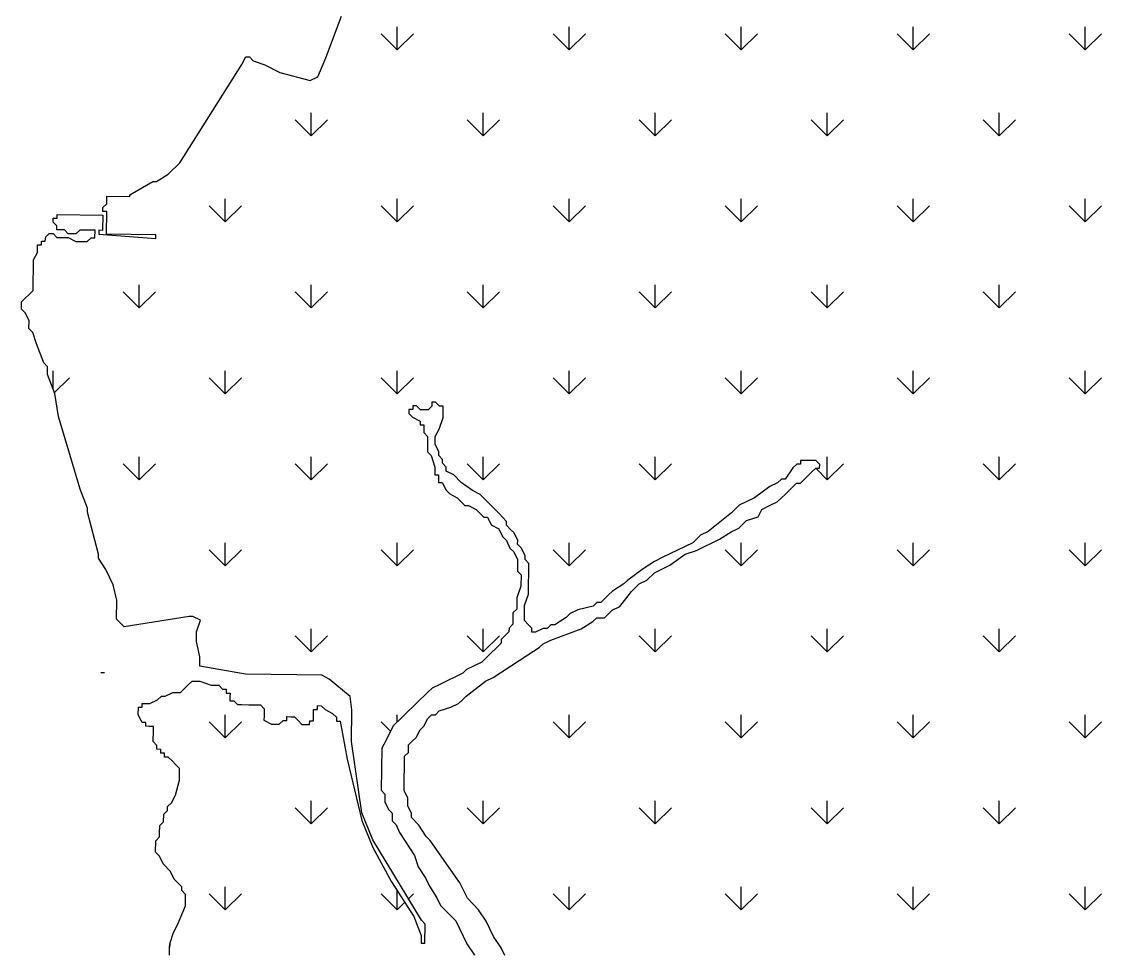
# Model space of a CAD drawing. Header units: metres. Extents: x 266558 to 272991, y 2129469 to 2134388.
# Drawn here: x 269644 to 270772, y 2131063 to 2132032 of the extents above; entities that cross this region are included whole.
import ezdxf

# ---------------------------------------------------------------- set-up
doc = ezdxf.new("R2010")
doc.units = ezdxf.units.M
doc.layers.add('MANGROOVES', color=112, linetype='Continuous')

msp = doc.modelspace()

# ---------------------------------------------------------------- linework, layer by layer
at = {"layer": 'MANGROOVES'}
for p, q in [((269961.7, 2131994.1, 3), (269978.1, 2132037.6, 3)), ((269809.1, 2131884.6, 3), (269874.1, 2131987.2, 3)), ((269874.1, 2131987.2, 3), (269878.1, 2131995.1, 3)), ((269878.1, 2131995.1, 3), (269882.1, 2131995.1, 3)), ((269882.1, 2131995.1, 3), (269886, 2131991.1, 3)), ((269886, 2131991.1, 3), (269897.9, 2131986.9, 3)), ((269897.9, 2131986.9, 3), (269913.7, 2131978.8, 3)), ((269953.5, 2131974.3, 3), (269961.7, 2131994.1, 3)), ((269913.7, 2131978.8, 3), (269945.5, 2131970.4, 3)), ((269945.5, 2131970.4, 3), (269953.5, 2131974.3, 3)), ((269797, 2131872.8, 3), (269809.1, 2131884.6, 3)), ((269757, 2131851.1, 3), (269781, 2131865.1, 3)), ((269781, 2131865.1, 3), (269785, 2131865, 3)), ((269785, 2131865, 3), (269797, 2131872.8, 3)), ((269756.9, 2131849.5, 3), (269757, 2131851.1, 3)), ((269728.9, 2131837.9, 3), (269733, 2131841.8, 3)), ((269733, 2131841.8, 3), (269733.1, 2131849.8, 3)), ((269733.1, 2131849.8, 3), (269756.9, 2131849.5, 3)), ((269681.1, 2131826.6, 3), (269681.1, 2131830.5, 3)), ((269681.1, 2131830.5, 3), (269728.8, 2131829.9, 3)), ((269728.8, 2131829.9, 3), (269728.6, 2131814, 3)), ((269728.9, 2131833.9, 3), (269728.9, 2131837.9, 3)), ((269732.9, 2131833.9, 3), (269728.9, 2131833.9, 3)), ((269732.6, 2131810, 3), (269732.9, 2131833.9, 3)), ((269677, 2131822.6, 3), (269677.1, 2131826.6, 3)), ((269681, 2131818.6, 3), (269677, 2131822.6, 3)), ((269677.1, 2131826.6, 3), (269681.1, 2131826.6, 3)), ((269680.9, 2131814.6, 3), (269681, 2131818.6, 3)), ((269668.8, 2131802.9, 3), (269669.3, 2131807.3, 3)), ((269669.3, 2131807.3, 3), (269672.9, 2131810.8, 3)), ((269672.9, 2131810.8, 3), (269676.9, 2131810.7, 3)), ((269676.9, 2131810.7, 3), (269680.8, 2131806.7, 3)), ((269680.8, 2131806.7, 3), (269692.7, 2131806.5, 3)), ((269688.9, 2131814.5, 3), (269680.9, 2131814.6, 3)), ((269692.8, 2131810.5, 3), (269688.9, 2131814.5, 3)), ((269692.7, 2131806.5, 3), (269700.6, 2131802.4, 3)), ((269700.7, 2131810.4, 3), (269692.8, 2131810.5, 3)), ((269704.8, 2131814.3, 3), (269700.7, 2131810.4, 3)), ((269720.7, 2131814.1, 3), (269704.8, 2131814.3, 3)), ((269712.6, 2131802.3, 3), (269716.6, 2131806.2, 3)), ((269716.6, 2131806.2, 3), (269720.6, 2131806.2, 3)), ((269720.6, 2131806.2, 3), (269720.7, 2131814.1, 3)), ((269724.7, 2131814.1, 3), (269724.6, 2131810.1, 3)), ((269724.6, 2131810.1, 3), (269784.2, 2131805.4, 3)), ((269728.6, 2131814, 3), (269724.7, 2131814.1, 3)), ((269784.3, 2131809.3, 3), (269732.6, 2131810, 3)), ((269784.2, 2131805.4, 3), (269784.3, 2131809.3, 3)), ((269660.7, 2131791, 3), (269660.8, 2131799, 3)), ((269660.8, 2131799, 3), (269664.8, 2131798.9, 3)), ((269664.8, 2131798.9, 3), (269664.8, 2131802.9, 3)), ((269664.8, 2131802.9, 3), (269668.8, 2131802.9, 3)), ((269700.6, 2131802.4, 3), (269712.6, 2131802.3, 3)), ((269656.2, 2131751.3, 3), (269656.6, 2131783.1, 3)), ((269656.6, 2131783.1, 3), (269660.7, 2131791, 3)), ((269644.1, 2131739.5, 3), (269656.2, 2131751.3, 3)), ((269644, 2131731.6, 3), (269644.1, 2131739.5, 3)), ((269648, 2131727.5, 3), (269644, 2131731.6, 3)), ((269651.8, 2131719.5, 3), (269648, 2131727.5, 3)), ((269651.7, 2131711.6, 3), (269651.8, 2131719.5, 3)), ((269655.7, 2131707.5, 3), (269651.7, 2131711.6, 3)), ((269659.5, 2131695.5, 3), (269655.7, 2131707.5, 3)), ((269667.2, 2131675.6, 3), (269659.5, 2131695.5, 3)), ((269671.1, 2131671.5, 3), (269667.2, 2131675.6, 3)), ((269671, 2131663.6, 3), (269671.1, 2131671.5, 3)), ((269678.7, 2131643.6, 3), (269671, 2131663.6, 3)), ((269682.4, 2131619.7, 3), (269678.7, 2131643.6, 3)), ((270048.5, 2131626.9, 3), (270048.4, 2131622.9, 3)), ((270052.4, 2131626.9, 3), (270048.5, 2131626.9, 3)), ((270052.5, 2131630.8, 3), (270052.4, 2131626.9, 3)), ((270056.5, 2131630.8, 3), (270052.5, 2131630.8, 3)), ((270060.4, 2131626.8, 3), (270056.5, 2131630.8, 3)), ((270068.4, 2131626.7, 3), (270060.4, 2131626.8, 3)), ((270072.4, 2131630.6, 3), (270068.4, 2131626.7, 3)), ((270076.4, 2131634.5, 3), (270072.4, 2131634.6, 3)), ((270072.4, 2131634.6, 3), (270072.4, 2131630.6, 3)), ((270080.3, 2131630.5, 3), (270076.4, 2131634.5, 3)), ((270084.3, 2131630.4, 3), (270080.3, 2131630.5, 3)), ((270084.2, 2131618.5, 3), (270084.3, 2131630.4, 3)), ((269705.3, 2131543.8, 3), (269682.4, 2131619.7, 3)), ((270048.4, 2131622.9, 3), (270052.3, 2131618.9, 3)), ((270052.3, 2131618.9, 3), (270060.2, 2131614.8, 3)), ((270060.2, 2131614.8, 3), (270060.2, 2131610.8, 3)), ((270080, 2131606.6, 3), (270084.2, 2131618.5, 3)), ((270060.2, 2131610.8, 3), (270064.2, 2131610.8, 3)), ((270064.2, 2131610.8, 3), (270064.1, 2131602.8, 3)), ((270064.1, 2131602.8, 3), (270068, 2131598.8, 3)), ((270076, 2131598.7, 3), (270080, 2131606.6, 3)), ((270068, 2131598.8, 3), (270067.8, 2131582.9, 3)), ((270075.9, 2131590.7, 3), (270076, 2131598.7, 3)), ((270067.8, 2131582.9, 3), (270071.7, 2131578.9, 3)), ((270079.7, 2131582.7, 3), (270075.9, 2131590.7, 3)), ((270079.7, 2131578.8, 3), (270079.7, 2131582.7, 3)), ((270071.7, 2131578.9, 3), (270075.5, 2131566.9, 3)), ((270083.6, 2131574.7, 3), (270079.7, 2131578.8, 3)), ((270083.6, 2131570.8, 3), (270083.6, 2131574.7, 3)), ((270087.5, 2131566.7, 3), (270083.6, 2131570.8, 3)), ((270453.5, 2131570, 3), (270449.5, 2131566.1, 3)), ((270457.5, 2131569.9, 3), (270453.5, 2131570, 3)), ((270473.5, 2131573.7, 3), (270457.5, 2131573.9, 3)), ((270457.5, 2131573.9, 3), (270457.5, 2131569.9, 3)), ((270477.4, 2131569.7, 3), (270473.5, 2131573.7, 3)), ((270477.3, 2131565.7, 3), (270477.4, 2131569.7, 3)), ((270075.5, 2131566.9, 3), (270075.4, 2131558.9, 3)), ((270075.4, 2131558.9, 3), (270079.4, 2131558.9, 3)), ((270079.4, 2131558.9, 3), (270079.3, 2131550.9, 3)), ((270087.4, 2131562.7, 3), (270087.5, 2131566.7, 3)), ((270095.3, 2131558.7, 3), (270087.4, 2131562.7, 3)), ((270103.2, 2131550.6, 3), (270095.3, 2131558.7, 3)), ((270449.5, 2131566.1, 3), (270441.4, 2131554.2, 3)), ((270457.2, 2131550.1, 3), (270469.3, 2131561.8, 3)), ((270469.3, 2131561.8, 3), (270473.4, 2131565.8, 3)), ((270473.4, 2131565.8, 3), (270477.3, 2131565.7, 3)), ((270079.3, 2131550.9, 3), (270083.3, 2131550.9, 3)), ((270083.3, 2131550.9, 3), (270087.2, 2131542.9, 3)), ((270115, 2131542.5, 3), (270103.2, 2131550.6, 3)), ((270425.4, 2131546.5, 3), (270409.3, 2131534.8, 3)), ((270433.4, 2131550.4, 3), (270425.4, 2131546.5, 3)), ((270437.4, 2131554.3, 3), (270433.4, 2131550.4, 3)), ((270441.4, 2131554.2, 3), (270437.4, 2131554.3, 3)), ((270441.2, 2131538.3, 3), (270453.3, 2131550.1, 3)), ((270453.3, 2131550.1, 3), (270457.2, 2131550.1, 3)), ((269713, 2131523.8, 3), (269705.3, 2131543.8, 3)), ((270087.2, 2131542.9, 3), (270091.1, 2131538.8, 3)), ((270091.1, 2131538.8, 3), (270099, 2131534.7, 3)), ((270099, 2131534.7, 3), (270106.9, 2131526.7, 3)), ((270122.9, 2131538.4, 3), (270115, 2131542.5, 3)), ((270134.7, 2131526.3, 3), (270122.9, 2131538.4, 3)), ((270409.3, 2131534.8, 3), (270393.3, 2131527, 3)), ((270433.1, 2131530.5, 3), (270441.2, 2131538.3, 3)), ((269712.9, 2131519.8, 3), (269713, 2131523.8, 3)), ((270106.9, 2131526.7, 3), (270110.8, 2131526.6, 3)), ((270110.8, 2131526.6, 3), (270118.7, 2131522.6, 3)), ((270142.6, 2131518.3, 3), (270134.7, 2131526.3, 3)), ((270393.3, 2131527, 3), (270385.2, 2131519.1, 3)), ((270417.1, 2131522.7, 3), (270425.1, 2131526.6, 3)), ((270425.1, 2131526.6, 3), (270433.1, 2131530.5, 3)), ((269724.3, 2131475.9, 3), (269712.9, 2131519.8, 3)), ((270118.7, 2131522.6, 3), (270122.7, 2131518.5, 3)), ((270122.7, 2131518.5, 3), (270126.6, 2131514.5, 3)), ((270126.6, 2131514.5, 3), (270130.6, 2131514.4, 3)), ((270130.6, 2131514.4, 3), (270134.4, 2131506.4, 3)), ((270146.5, 2131514.2, 3), (270142.6, 2131518.3, 3)), ((270150.4, 2131510.2, 3), (270146.5, 2131514.2, 3)), ((270385.2, 2131519.1, 3), (270361.1, 2131499.6, 3)), ((270401, 2131511, 3), (270413, 2131514.8, 3)), ((270413, 2131514.8, 3), (270417.1, 2131522.7, 3)), ((270134.4, 2131506.4, 3), (270142.4, 2131502.4, 3)), ((270142.4, 2131502.4, 3), (270146.2, 2131494.4, 3)), ((270150.4, 2131506.2, 3), (270150.4, 2131510.2, 3)), ((270154.3, 2131502.2, 3), (270150.4, 2131506.2, 3)), ((270158.2, 2131498.2, 3), (270154.3, 2131502.2, 3)), ((270385, 2131499.3, 3), (270393, 2131503.1, 3)), ((270393, 2131503.1, 3), (270401, 2131511, 3)), ((270146.2, 2131494.4, 3), (270150.2, 2131490.3, 3)), ((270150.2, 2131490.3, 3), (270154, 2131482.3, 3)), ((270162.1, 2131490.2, 3), (270158.2, 2131498.2, 3)), ((270162, 2131486.2, 3), (270162.1, 2131490.2, 3)), ((270353.1, 2131495.7, 3), (270345.1, 2131487.8, 3)), ((270348.9, 2131479.8, 3), (270372.9, 2131491.5, 3)), ((270361.1, 2131499.6, 3), (270353.1, 2131495.7, 3)), ((270372.9, 2131491.5, 3), (270385, 2131499.3, 3)), ((270154, 2131482.3, 3), (270158, 2131478.3, 3)), ((270166, 2131482.2, 3), (270162, 2131486.2, 3)), ((270169.8, 2131474.2, 3), (270166, 2131482.2, 3)), ((270345.1, 2131487.8, 3), (270313, 2131472.3, 3)), ((270336.9, 2131476, 3), (270348.9, 2131479.8, 3)), ((269724.3, 2131471.9, 3), (269724.3, 2131475.9, 3)), ((269732.1, 2131459.9, 3), (269724.3, 2131471.9, 3)), ((270158, 2131478.3, 3), (270161.8, 2131470.3, 3)), ((270161.8, 2131470.3, 3), (270161.7, 2131458.3, 3)), ((270169.8, 2131470.2, 3), (270169.8, 2131474.2, 3)), ((270173.7, 2131466.1, 3), (270169.8, 2131470.2, 3)), ((270305, 2131468.4, 3), (270293, 2131460.6, 3)), ((270313, 2131472.3, 3), (270305, 2131468.4, 3)), ((270320.9, 2131464.3, 3), (270336.9, 2131476, 3)), ((269739.8, 2131443.9, 3), (269732.1, 2131459.9, 3)), ((270161.7, 2131458.3, 3), (270165.6, 2131454.3, 3)), ((270173.3, 2131434.3, 3), (270173.7, 2131466.1, 3)), ((270293, 2131460.6, 3), (270276.9, 2131448.9, 3)), ((270296.8, 2131448.7, 3), (270304.9, 2131456.5, 3)), ((270304.9, 2131456.5, 3), (270320.9, 2131464.3, 3)), ((270165.6, 2131454.3, 3), (270165.5, 2131442.4, 3)), ((270272.9, 2131445, 3), (270260.9, 2131437.2, 3)), ((270276.9, 2131448.9, 3), (270272.9, 2131445, 3)), ((270284.8, 2131440.9, 3), (270288.8, 2131444.8, 3)), ((270288.8, 2131444.8, 3), (270296.8, 2131448.7, 3)), ((269743.6, 2131427.9, 3), (269739.8, 2131443.9, 3)), ((270165.5, 2131442.4, 3), (270161.3, 2131430.5, 3)), ((270169.2, 2131422.4, 3), (270173.3, 2131434.3, 3)), ((270260.9, 2131437.2, 3), (270256.8, 2131433.3, 3)), ((270268.6, 2131421.2, 3), (270280.8, 2131436.9, 3)), ((270280.8, 2131436.9, 3), (270284.8, 2131440.9, 3)), ((269743.3, 2131408, 3), (269743.6, 2131427.9, 3)), ((270161.3, 2131430.5, 3), (270161.2, 2131418.6, 3)), ((270169, 2131406.5, 3), (270169.2, 2131422.4, 3)), ((270244.8, 2131425.5, 3), (270240.8, 2131421.5, 3)), ((270248.8, 2131425.4, 3), (270244.8, 2131425.5, 3)), ((270252.8, 2131429.3, 3), (270248.8, 2131425.4, 3)), ((270256.8, 2131433.3, 3), (270252.8, 2131429.3, 3)), ((269818.9, 2131411, 3), (269751.2, 2131399.9, 3)), ((269822.9, 2131411, 3), (269818.9, 2131411, 3)), ((269830.8, 2131406.9, 3), (269822.9, 2131411, 3)), ((270157.1, 2131414.6, 3), (270157, 2131402.7, 3)), ((270161.2, 2131418.6, 3), (270157.1, 2131414.6, 3)), ((270216.8, 2131413.9, 3), (270212.8, 2131409.9, 3)), ((270224.8, 2131417.7, 3), (270216.8, 2131413.9, 3)), ((270240.8, 2131421.5, 3), (270224.8, 2131417.7, 3)), ((270252.6, 2131409.4, 3), (270256.6, 2131413.4, 3)), ((270256.6, 2131413.4, 3), (270260.6, 2131417.3, 3)), ((270260.6, 2131417.3, 3), (270268.6, 2131421.2, 3)), ((269751.2, 2131399.9, 3), (269743.3, 2131408, 3)), ((269826.7, 2131395, 3), (269830.8, 2131406.9, 3)), ((270157, 2131402.7, 3), (270153, 2131398.8, 3)), ((270172.9, 2131402.5, 3), (270169, 2131406.5, 3)), ((270176.8, 2131398.5, 3), (270172.9, 2131402.5, 3)), ((270196.8, 2131402.2, 3), (270192.7, 2131398.3, 3)), ((270200.7, 2131402.1, 3), (270196.8, 2131402.2, 3)), ((270212.8, 2131409.9, 3), (270200.7, 2131402.1, 3)), ((270228.5, 2131397.8, 3), (270240.6, 2131405.6, 3)), ((270240.6, 2131405.6, 3), (270244.6, 2131409.5, 3)), ((270244.6, 2131409.5, 3), (270252.6, 2131409.4, 3)), ((269826.6, 2131384.6, 3), (269826.7, 2131395, 3)), ((270152.9, 2131394.8, 3), (270144.9, 2131386.9, 3)), ((270153, 2131398.8, 3), (270152.9, 2131394.8, 3)), ((270176.8, 2131394.5, 3), (270176.8, 2131398.5, 3)), ((270180.8, 2131394.4, 3), (270176.8, 2131394.5, 3)), ((270188.8, 2131398.3, 3), (270180.8, 2131394.4, 3)), ((270192.7, 2131398.3, 3), (270188.8, 2131398.3, 3)), ((270196.6, 2131386.3, 3), (270228.5, 2131397.8, 3)), ((269830, 2131368.7, 3), (269826.6, 2131384.6, 3)), ((270140.8, 2131379, 3), (270132.7, 2131371.2, 3)), ((270144.8, 2131383, 3), (270140.8, 2131379, 3)), ((270144.9, 2131386.9, 3), (270144.8, 2131383, 3)), ((270172.5, 2131370.7, 3), (270184.5, 2131378.5, 3)), ((270184.5, 2131378.5, 3), (270188.6, 2131382.4, 3)), ((270188.6, 2131382.4, 3), (270196.6, 2131386.3, 3)), ((269830.2, 2131359.1, 3), (269830, 2131368.7, 3)), ((270132.7, 2131371.2, 3), (270124.7, 2131363.3, 3)), ((270136.4, 2131347.3, 3), (270172.5, 2131370.7, 3)), ((269877.8, 2131350.6, 3), (269830.2, 2131359.1, 3)), ((270108.6, 2131355.6, 3), (270104.6, 2131351.6, 3)), ((270124.7, 2131363.3, 3), (270108.6, 2131355.6, 3)), ((269726.7, 2131352.5, 3), (269730.7, 2131352.5, 3)), ((269818, 2131339.4, 3), (269822.1, 2131343.3, 3)), ((269822.1, 2131343.3, 3), (269826, 2131343.3, 3)), ((269826, 2131343.3, 3), (269830, 2131343.2, 3)), ((269830, 2131343.2, 3), (269841.9, 2131339.1, 3)), ((269931.5, 2131349.9, 3), (269877.8, 2131350.6, 3)), ((269957.4, 2131349.6, 3), (269931.5, 2131349.9, 3)), ((269965.3, 2131345.5, 3), (269957.4, 2131349.6, 3)), ((269987, 2131327.3, 3), (269965.3, 2131345.5, 3)), ((270104.6, 2131351.6, 3), (270080.6, 2131340, 3)), ((270108.3, 2131327.7, 3), (270128.4, 2131343.4, 3)), ((270128.4, 2131343.4, 3), (270136.4, 2131347.3, 3)), ((269810, 2131331.5, 3), (269814, 2131335.5, 3)), ((269814, 2131335.5, 3), (269818, 2131339.4, 3)), ((269841.9, 2131339.1, 3), (269849.9, 2131339, 3)), ((269849.9, 2131339, 3), (269853.8, 2131335, 3)), ((269853.8, 2131335, 3), (269857.8, 2131334.9, 3)), ((269857.8, 2131334.9, 3), (269857.7, 2131330.9, 3)), ((270068.6, 2131332.2, 3), (270056.5, 2131320.4, 3)), ((270072.6, 2131336.1, 3), (270068.6, 2131332.2, 3)), ((270080.6, 2131340, 3), (270072.6, 2131336.1, 3)), ((269778, 2131320, 3), (269786, 2131323.9, 3)), ((269786, 2131323.9, 3), (269790, 2131327.8, 3)), ((269790, 2131327.8, 3), (269794, 2131327.8, 3)), ((269794, 2131327.8, 3), (269802, 2131331.6, 3)), ((269802, 2131331.6, 3), (269806, 2131331.6, 3)), ((269806, 2131331.6, 3), (269810, 2131331.5, 3)), ((269857.7, 2131330.9, 3), (269861.7, 2131330.9, 3)), ((269861.7, 2131330.9, 3), (269861.6, 2131326.9, 3)), ((269861.6, 2131326.9, 3), (269861.6, 2131322.9, 3)), ((269861.6, 2131322.9, 3), (269865.6, 2131322.9, 3)), ((269865.6, 2131322.9, 3), (269869.5, 2131318.8, 3)), ((269988.8, 2131313.3, 3), (269987, 2131327.3, 3)), ((270100.2, 2131319.9, 3), (270104.3, 2131323.8, 3)), ((270104.3, 2131323.8, 3), (270108.3, 2131327.7, 3)), ((269765.9, 2131308.2, 3), (269766, 2131316.2, 3)), ((269766, 2131316.2, 3), (269770, 2131316.1, 3)), ((269770, 2131316.1, 3), (269770, 2131320.1, 3)), ((269770, 2131320.1, 3), (269774, 2131320.1, 3)), ((269774, 2131320.1, 3), (269778, 2131320, 3)), ((269869.5, 2131318.8, 3), (269873.5, 2131318.8, 3)), ((269873.5, 2131318.8, 3), (269881.4, 2131318.7, 3)), ((269881.4, 2131318.7, 3), (269885.4, 2131318.6, 3)), ((269885.4, 2131318.6, 3), (269889.4, 2131318.6, 3)), ((269889.4, 2131318.6, 3), (269893.4, 2131318.5, 3)), ((269893.4, 2131318.5, 3), (269897.3, 2131314.5, 3)), ((269897.3, 2131314.5, 3), (269897.2, 2131310.5, 3)), ((269897.2, 2131310.5, 3), (269897.2, 2131306.6, 3)), ((269948.8, 2131301.9, 3), (269948.9, 2131309.9, 3)), ((269948.9, 2131309.9, 3), (269949, 2131313.9, 3)), ((269949, 2131313.9, 3), (269953, 2131313.8, 3)), ((269953, 2131313.8, 3), (269953, 2131317.8, 3)), ((269953, 2131317.8, 3), (269957, 2131317.7, 3)), ((269957, 2131317.7, 3), (269960.9, 2131313.7, 3)), ((269960.9, 2131313.7, 3), (269968.8, 2131309.6, 3)), ((269968.8, 2131309.6, 3), (269972.7, 2131305.6, 3)), ((269988.5, 2131280.3, 3), (269988.8, 2131313.3, 3)), ((270048.4, 2131312.6, 3), (270044.4, 2131308.7, 3)), ((270052.5, 2131316.5, 3), (270048.4, 2131312.6, 3)), ((270056.5, 2131320.4, 3), (270052.5, 2131316.5, 3)), ((270076.2, 2131308.2, 3), (270080.2, 2131312.2, 3)), ((270080.2, 2131312.2, 3), (270092.2, 2131316, 3)), ((270092.2, 2131316, 3), (270100.2, 2131319.9, 3)), ((269769.8, 2131300.2, 3), (269765.9, 2131308.2, 3)), ((269773.8, 2131300.2, 3), (269769.8, 2131300.2, 3)), ((269773.7, 2131296.2, 3), (269773.8, 2131300.2, 3)), ((269897.2, 2131306.6, 3), (269897.1, 2131302.6, 3)), ((269897.1, 2131302.6, 3), (269905, 2131298.5, 3)), ((269905, 2131298.5, 3), (269913, 2131298.4, 3)), ((269913, 2131298.4, 3), (269917, 2131302.3, 3)), ((269917, 2131302.3, 3), (269921, 2131302.3, 3)), ((269921, 2131302.3, 3), (269921, 2131306.3, 3)), ((269921, 2131306.3, 3), (269925, 2131306.2, 3)), ((269925, 2131306.2, 3), (269929, 2131306.1, 3)), ((269929, 2131306.1, 3), (269932.9, 2131302.1, 3)), ((269932.9, 2131302.1, 3), (269936.8, 2131298.1, 3)), ((269936.8, 2131298.1, 3), (269944.8, 2131298, 3)), ((269944.8, 2131298, 3), (269944.9, 2131302, 3)), ((269944.9, 2131302, 3), (269948.8, 2131301.9, 3)), ((269972.7, 2131305.6, 3), (269972.7, 2131301.6, 3)), ((269972.7, 2131301.6, 3), (269976.7, 2131301.6, 3)), ((269976.7, 2131301.6, 3), (269984.1, 2131261.7, 3)), ((270040.4, 2131304.7, 3), (270032.3, 2131296.9, 3)), ((270044.4, 2131308.7, 3), (270040.4, 2131304.7, 3)), ((270064.1, 2131296.5, 3), (270068.2, 2131304.4, 3)), ((270068.2, 2131304.4, 3), (270072.2, 2131308.3, 3)), ((270072.2, 2131308.3, 3), (270076.2, 2131308.2, 3)), ((269777.7, 2131296.1, 3), (269773.7, 2131296.2, 3)), ((269781.7, 2131296.1, 3), (269777.7, 2131296.1, 3)), ((269781.5, 2131280.2, 3), (269781.6, 2131292.1, 3)), ((269781.6, 2131292.1, 3), (269781.7, 2131296.1, 3)), ((270028.2, 2131289, 3), (270024.2, 2131281.1, 3)), ((270032.3, 2131296.9, 3), (270028.2, 2131289, 3)), ((270056, 2131284.6, 3), (270060.1, 2131292.5, 3)), ((270060.1, 2131292.5, 3), (270064.1, 2131296.5, 3)), ((269785.4, 2131276.2, 3), (269781.5, 2131280.2, 3)), ((269785.3, 2131272.2, 3), (269785.4, 2131276.2, 3)), ((269999.3, 2131205.8, 3), (269988.5, 2131280.3, 3)), ((270024.2, 2131281.1, 3), (270020.1, 2131273.2, 3)), ((270047.9, 2131268.8, 3), (270048, 2131276.8, 3)), ((270048, 2131276.8, 3), (270052, 2131280.7, 3)), ((270052, 2131280.7, 3), (270056, 2131284.6, 3)), ((269789.3, 2131272.1, 3), (269785.3, 2131272.2, 3)), ((269789.3, 2131268.1, 3), (269789.3, 2131272.1, 3)), ((269793.2, 2131268.1, 3), (269789.3, 2131268.1, 3)), ((269793.2, 2131264.1, 3), (269793.2, 2131268.1, 3)), ((270020.1, 2131273.2, 3), (270019.5, 2131229.4, 3)), ((270043.4, 2131229.1, 3), (270043.8, 2131264.9, 3)), ((270043.8, 2131264.9, 3), (270047.9, 2131268.8, 3)), ((269797.2, 2131264.1, 3), (269793.2, 2131264.1, 3)), ((269801.1, 2131260, 3), (269797.2, 2131264.1, 3)), ((269805, 2131256, 3), (269801.1, 2131260, 3)), ((269809, 2131252, 3), (269805, 2131256, 3)), ((269984.1, 2131261.7, 3), (269999.2, 2131197.8, 3)), ((269808.8, 2131240, 3), (269808.9, 2131248, 3)), ((269808.9, 2131248, 3), (269809, 2131252, 3)), ((269804.6, 2131224.2, 3), (269808.8, 2131240, 3)), ((269800.5, 2131216.3, 3), (269804.6, 2131224.2, 3)), ((270019.5, 2131229.4, 3), (270023.4, 2131225.4, 3)), ((270023.4, 2131225.4, 3), (270023.3, 2131217.4, 3)), ((270047.3, 2131221.1, 3), (270043.4, 2131229.1, 3)), ((270047.2, 2131213.1, 3), (270047.3, 2131221.1, 3)), ((269792.4, 2131204.4, 3), (269796.5, 2131208.4, 3)), ((269796.5, 2131212.4, 3), (269800.5, 2131216.3, 3)), ((269796.5, 2131208.4, 3), (269796.5, 2131212.4, 3)), ((270023.3, 2131217.4, 3), (270027.2, 2131209.4, 3)), ((270027.2, 2131209.4, 3), (270031.1, 2131205.4, 3)), ((270051, 2131205.1, 3), (270047.2, 2131213.1, 3)), ((269788.3, 2131192.6, 3), (269792.3, 2131196.5, 3)), ((269792.3, 2131196.5, 3), (269792.4, 2131204.4, 3)), ((269999.2, 2131197.8, 3), (270010.8, 2131169.8, 3)), ((270010.9, 2131177.8, 3), (269999.3, 2131205.8, 3)), ((270031.1, 2131205.4, 3), (270031, 2131197.4, 3)), ((270031, 2131197.4, 3), (270035, 2131193.4, 3)), ((270051, 2131201.1, 3), (270051, 2131205.1, 3)), ((270058.8, 2131193.1, 3), (270051, 2131201.1, 3)), ((269788.2, 2131184.6, 3), (269788.3, 2131192.6, 3)), ((270035, 2131193.4, 3), (270038.8, 2131185.4, 3)), ((270038.8, 2131185.4, 3), (270054.4, 2131161.3, 3)), ((270066.6, 2131181, 3), (270058.8, 2131193.1, 3)), ((269784.1, 2131176.7, 3), (269788.2, 2131180.6, 3)), ((269784.1, 2131172.7, 3), (269784.1, 2131176.7, 3)), ((269788.2, 2131180.6, 3), (269788.2, 2131184.6, 3)), ((270061.5, 2131093.6, 3), (270010.9, 2131177.8, 3)), ((270070.6, 2131177, 3), (270066.6, 2131181, 3)), ((270101.8, 2131132.8, 3), (270070.6, 2131177, 3)), ((269784, 2131168.7, 3), (269784.1, 2131172.7, 3)), ((269784, 2131164.8, 3), (269784, 2131168.7, 3)), ((269787.9, 2131160.7, 3), (269784, 2131164.8, 3)), ((270010.8, 2131169.8, 3), (270030.2, 2131133.8, 3)), ((269791.8, 2131152.7, 3), (269787.9, 2131160.7, 3)), ((269799.6, 2131144.7, 3), (269791.8, 2131152.7, 3)), ((270054.4, 2131161.3, 3), (270058.3, 2131149.3, 3)), ((269803.5, 2131136.7, 3), (269799.6, 2131144.7, 3)), ((270058.3, 2131149.3, 3), (270066.1, 2131137.3, 3)), ((269811.4, 2131128.6, 3), (269803.5, 2131136.7, 3)), ((270030.2, 2131133.8, 3), (270053.6, 2131097.7, 3)), ((270066.1, 2131137.3, 3), (270069.9, 2131129.3, 3)), ((270069.9, 2131129.3, 3), (270077.7, 2131117.2, 3)), ((270109.6, 2131116.8, 3), (270101.8, 2131132.8, 3)), ((269811.3, 2131124.6, 3), (269811.4, 2131128.6, 3)), ((269815.2, 2131120.6, 3), (269811.3, 2131124.6, 3)), ((269815.1, 2131112.6, 3), (269815.2, 2131120.6, 3)), ((269806.9, 2131088.9, 3), (269815.1, 2131108.7, 3)), ((269815.1, 2131108.7, 3), (269815.1, 2131112.6, 3)), ((270077.7, 2131117.2, 3), (270081.6, 2131109.2, 3)), ((270081.6, 2131109.2, 3), (270097.3, 2131093.1, 3)), ((270121.3, 2131104.7, 3), (270109.6, 2131116.8, 3)), ((270053.6, 2131097.7, 3), (270061.3, 2131077.7, 3)), ((270129.2, 2131092.7, 3), (270121.3, 2131104.7, 3)), ((269802.8, 2131081, 3), (269806.9, 2131088.9, 3)), ((270065.5, 2131089.5, 3), (270061.5, 2131093.6, 3)), ((270065.2, 2131069.7, 3), (270065.5, 2131089.5, 3)), ((270097.3, 2131093.1, 3), (270101.2, 2131085.1, 3)), ((270101.2, 2131085.1, 3), (270109, 2131069.1, 3)), ((270136.9, 2131076.7, 3), (270129.2, 2131092.7, 3)), ((269798.7, 2131069.1, 3), (269802.8, 2131081, 3)), ((270061.3, 2131077.7, 3), (270061.2, 2131069.7, 3)), ((270144.7, 2131064.7, 3), (270136.9, 2131076.7, 3)), ((269798.5, 2131057.2, 3), (269798.6, 2131065.1, 3)), ((269798.7, 2131069.1, 3), (269798.6, 2131065.1, 3)), ((269798.6, 2131065.1, 3), (269798.7, 2131069.1, 3)), ((270061.2, 2131069.7, 3), (270065.2, 2131069.7, 3)), ((270109, 2131069.1, 3), (270116.8, 2131057.1, 3)), ((270148.6, 2131056.7, 3), (270144.7, 2131064.7, 3))]:
    msp.add_line(p, q, dxfattribs=at)
at = {"layer": 'MANGROOVES', "linetype": 'Continuous'}
for p, q in [((270036.3, 2132002.6), (270036.3, 2132026.4)), ((270215.9, 2132002.6), (270215.9, 2132026.4)), ((270395.5, 2132002.6), (270395.5, 2132026.4)), ((270575.1, 2132002.6), (270575.1, 2132026.4)), ((270754.7, 2132002.6), (270754.7, 2132026.4)), ((270036.3, 2132002.6), (270019.5, 2132019.4)), ((270036.3, 2132002.6), (270053.1, 2132019.4)), ((270215.9, 2132002.6), (270199.1, 2132019.4)), ((270215.9, 2132002.6), (270232.7, 2132019.4)), ((270395.5, 2132002.6), (270378.7, 2132019.4)), ((270395.5, 2132002.6), (270412.3, 2132019.4)), ((270575.1, 2132002.6), (270558.3, 2132019.4)), ((270575.1, 2132002.6), (270592, 2132019.4)), ((270754.7, 2132002.6), (270737.9, 2132019.4)), ((270754.7, 2132002.6), (270771.6, 2132019.4)), ((269946.5, 2131912.8), (269929.7, 2131929.6)), ((269946.5, 2131912.8), (269946.5, 2131936.6)), ((269946.5, 2131912.8), (269963.3, 2131929.6)), ((270126.1, 2131912.8), (270109.3, 2131929.6)), ((270126.1, 2131912.8), (270126.1, 2131936.6)), ((270126.1, 2131912.8), (270142.9, 2131929.6)), ((270305.7, 2131912.8), (270288.9, 2131929.6)), ((270305.7, 2131912.8), (270305.7, 2131936.6)), ((270305.7, 2131912.8), (270322.5, 2131929.6)), ((270485.3, 2131912.8), (270468.5, 2131929.6)), ((270485.3, 2131912.8), (270485.3, 2131936.6)), ((270485.3, 2131912.8), (270502.2, 2131929.6)), ((270664.9, 2131912.8), (270648.1, 2131929.6)), ((270664.9, 2131912.8), (270664.9, 2131936.6)), ((270664.9, 2131912.8), (270681.8, 2131929.6)), ((269856.7, 2131823), (269839.9, 2131839.8)), ((269856.7, 2131823), (269856.7, 2131846.8)), ((269856.7, 2131823), (269873.5, 2131839.8)), ((270036.3, 2131823), (270019.5, 2131839.8)), ((270036.3, 2131823), (270036.3, 2131846.8)), ((270036.3, 2131823), (270053.1, 2131839.8)), ((270215.9, 2131823), (270199.1, 2131839.8)), ((270215.9, 2131823), (270215.9, 2131846.8)), ((270215.9, 2131823), (270232.7, 2131839.8)), ((270395.5, 2131823), (270378.7, 2131839.8)), ((270395.5, 2131823), (270395.5, 2131846.8)), ((270395.5, 2131823), (270412.3, 2131839.8)), ((270575.1, 2131823), (270558.3, 2131839.8)), ((270575.1, 2131823), (270575.1, 2131846.8)), ((270575.1, 2131823), (270592, 2131839.8)), ((270754.7, 2131823), (270737.9, 2131839.8)), ((270754.7, 2131823), (270754.7, 2131846.8)), ((270754.7, 2131823), (270771.6, 2131839.8)), ((269766.9, 2131733.2), (269750.1, 2131750)), ((269766.9, 2131733.2), (269766.9, 2131757)), ((269766.9, 2131733.2), (269783.7, 2131750)), ((269946.5, 2131733.2), (269929.7, 2131750)), ((269946.5, 2131733.2), (269946.5, 2131757)), ((269946.5, 2131733.2), (269963.3, 2131750)), ((270126.1, 2131733.2), (270109.3, 2131750)), ((270126.1, 2131733.2), (270126.1, 2131757)), ((270126.1, 2131733.2), (270142.9, 2131750)), ((270305.7, 2131733.2), (270288.9, 2131750)), ((270305.7, 2131733.2), (270305.7, 2131757)), ((270305.7, 2131733.2), (270322.5, 2131750)), ((270485.3, 2131733.2), (270468.5, 2131750)), ((270485.3, 2131733.2), (270485.3, 2131757)), ((270485.3, 2131733.2), (270502.2, 2131750)), ((270664.9, 2131733.2), (270648.1, 2131750)), ((270664.9, 2131733.2), (270664.9, 2131757)), ((270664.9, 2131733.2), (270681.8, 2131750)), ((269677.1, 2131647.8), (269677.1, 2131667.2)), ((269678.3, 2131644.6), (269693.9, 2131660.2)), ((269856.7, 2131643.4), (269839.9, 2131660.2)), ((269856.7, 2131643.4), (269856.7, 2131667.2)), ((269856.7, 2131643.4), (269873.5, 2131660.2)), ((270036.3, 2131643.4), (270019.5, 2131660.2)), ((270036.3, 2131643.4), (270036.3, 2131667.2)), ((270036.3, 2131643.4), (270053.1, 2131660.2)), ((270215.9, 2131643.4), (270199.1, 2131660.2)), ((270215.9, 2131643.4), (270215.9, 2131667.2)), ((270215.9, 2131643.4), (270232.7, 2131660.2)), ((270395.5, 2131643.4), (270378.7, 2131660.2)), ((270395.5, 2131643.4), (270395.5, 2131667.2)), ((270395.5, 2131643.4), (270412.3, 2131660.2)), ((270575.1, 2131643.4), (270558.3, 2131660.2)), ((270575.1, 2131643.4), (270575.1, 2131667.2)), ((270575.1, 2131643.4), (270592, 2131660.2)), ((270754.7, 2131643.4), (270737.9, 2131660.2)), ((270754.7, 2131643.4), (270754.7, 2131667.2)), ((270754.7, 2131643.4), (270771.6, 2131660.2)), ((269766.9, 2131553.6), (269750.1, 2131570.4)), ((269766.9, 2131553.6), (269766.9, 2131577.4)), ((269766.9, 2131553.6), (269783.7, 2131570.4)), ((269946.5, 2131553.6), (269929.7, 2131570.4)), ((269946.5, 2131553.6), (269946.5, 2131577.4)), ((269946.5, 2131553.6), (269963.3, 2131570.4)), ((270126.1, 2131553.6), (270109.3, 2131570.4)), ((270126.1, 2131553.6), (270126.1, 2131577.4)), ((270126.1, 2131553.6), (270142.9, 2131570.4)), ((270305.7, 2131553.6), (270288.9, 2131570.4)), ((270305.7, 2131553.6), (270305.7, 2131577.4)), ((270305.7, 2131553.6), (270322.5, 2131570.4)), ((270485.3, 2131553.6), (270485.3, 2131577.4)), ((270485.3, 2131553.6), (270502.2, 2131570.4)), ((270664.9, 2131553.6), (270648.1, 2131570.4)), ((270664.9, 2131553.6), (270664.9, 2131577.4)), ((270664.9, 2131553.6), (270681.8, 2131570.4)), ((270485.3, 2131553.6), (270473.2, 2131565.7)), ((269856.7, 2131463.8), (269839.9, 2131480.6)), ((269856.7, 2131463.8), (269856.7, 2131487.6)), ((269856.7, 2131463.8), (269873.5, 2131480.6)), ((270036.3, 2131463.8), (270019.5, 2131480.6)), ((270036.3, 2131463.8), (270036.3, 2131487.6)), ((270036.3, 2131463.8), (270053.1, 2131480.6)), ((270215.9, 2131463.8), (270199.1, 2131480.6)), ((270215.9, 2131463.8), (270215.9, 2131487.6)), ((270215.9, 2131463.8), (270232.7, 2131480.6)), ((270395.5, 2131463.8), (270378.7, 2131480.6)), ((270395.5, 2131463.8), (270395.5, 2131487.6)), ((270395.5, 2131463.8), (270412.3, 2131480.6)), ((270575.1, 2131463.8), (270558.3, 2131480.6)), ((270575.1, 2131463.8), (270575.1, 2131487.6)), ((270575.1, 2131463.8), (270592, 2131480.6)), ((270754.7, 2131463.8), (270737.9, 2131480.6)), ((270754.7, 2131463.8), (270754.7, 2131487.6)), ((270754.7, 2131463.8), (270771.6, 2131480.6)), ((269946.5, 2131374), (269929.7, 2131390.8)), ((269946.5, 2131374), (269946.5, 2131397.8)), ((269946.5, 2131374), (269963.3, 2131390.8)), ((270126.1, 2131374), (270109.3, 2131390.8)), ((270126.1, 2131374), (270126.1, 2131397.8)), ((270126.1, 2131374), (270142.9, 2131390.8)), ((270305.7, 2131374), (270288.9, 2131390.8)), ((270305.7, 2131374), (270305.7, 2131397.8)), ((270305.7, 2131374), (270322.5, 2131390.8)), ((270485.3, 2131374), (270468.5, 2131390.8)), ((270485.3, 2131374), (270485.3, 2131397.8)), ((270485.3, 2131374), (270502.2, 2131390.8)), ((270664.9, 2131374), (270648.1, 2131390.8)), ((270664.9, 2131374), (270664.9, 2131397.8)), ((270664.9, 2131374), (270681.8, 2131390.8)), ((269856.7, 2131284.2), (269839.9, 2131301)), ((269856.7, 2131284.2), (269856.7, 2131308)), ((269856.7, 2131284.2), (269873.5, 2131301)), ((270029.4, 2131291.1), (270019.5, 2131301)), ((270036.3, 2131300.8), (270036.3, 2131308)), ((270215.9, 2131284.2), (270199.1, 2131301)), ((270215.9, 2131284.2), (270215.9, 2131308)), ((270215.9, 2131284.2), (270232.7, 2131301)), ((270395.5, 2131284.2), (270378.7, 2131301)), ((270395.5, 2131284.2), (270395.5, 2131308)), ((270395.5, 2131284.2), (270412.3, 2131301)), ((270575.1, 2131284.2), (270558.3, 2131301)), ((270575.1, 2131284.2), (270575.1, 2131308)), ((270575.1, 2131284.2), (270592, 2131301)), ((270754.7, 2131284.2), (270737.9, 2131301)), ((270754.7, 2131284.2), (270754.7, 2131308)), ((270754.7, 2131284.2), (270771.6, 2131301)), ((269946.5, 2131194.4), (269929.7, 2131211.2)), ((269946.5, 2131194.4), (269946.5, 2131218.2)), ((269946.5, 2131194.4), (269963.3, 2131211.2)), ((270126.1, 2131194.4), (270109.3, 2131211.2)), ((270126.1, 2131194.4), (270126.1, 2131218.2)), ((270126.1, 2131194.4), (270142.9, 2131211.2)), ((270305.7, 2131194.4), (270288.9, 2131211.2)), ((270305.7, 2131194.4), (270305.7, 2131218.2)), ((270305.7, 2131194.4), (270322.5, 2131211.2)), ((270485.3, 2131194.4), (270468.5, 2131211.2)), ((270485.3, 2131194.4), (270485.3, 2131218.2)), ((270485.3, 2131194.4), (270502.2, 2131211.2)), ((270664.9, 2131194.4), (270648.1, 2131211.2)), ((270664.9, 2131194.4), (270664.9, 2131218.2)), ((270664.9, 2131194.4), (270681.8, 2131211.2)), ((269856.7, 2131104.6), (269839.9, 2131121.4)), ((269856.7, 2131104.6), (269856.7, 2131128.4)), ((269856.7, 2131104.6), (269873.5, 2131121.4)), ((270036.3, 2131104.6), (270019.5, 2131121.4)), ((270036.3, 2131104.6), (270036.3, 2131124.4)), ((270047.9, 2131116.2), (270053.1, 2131121.4)), ((270215.9, 2131104.6), (270199.1, 2131121.4)), ((270215.9, 2131104.6), (270215.9, 2131128.4)), ((270215.9, 2131104.6), (270232.7, 2131121.4)), ((270395.5, 2131104.6), (270378.7, 2131121.4)), ((270395.5, 2131104.6), (270395.5, 2131128.4)), ((270395.5, 2131104.6), (270412.3, 2131121.4)), ((270575.1, 2131104.6), (270558.3, 2131121.4)), ((270575.1, 2131104.6), (270575.1, 2131128.4)), ((270575.1, 2131104.6), (270592, 2131121.4)), ((270754.7, 2131104.6), (270737.9, 2131121.4)), ((270754.7, 2131104.6), (270754.7, 2131128.4)), ((270754.7, 2131104.6), (270771.6, 2131121.4)), ((270036.3, 2131104.6), (270044.1, 2131112.4))]:
    msp.add_line(p, q, dxfattribs=at)

doc.saveas('drawing.dxf')
